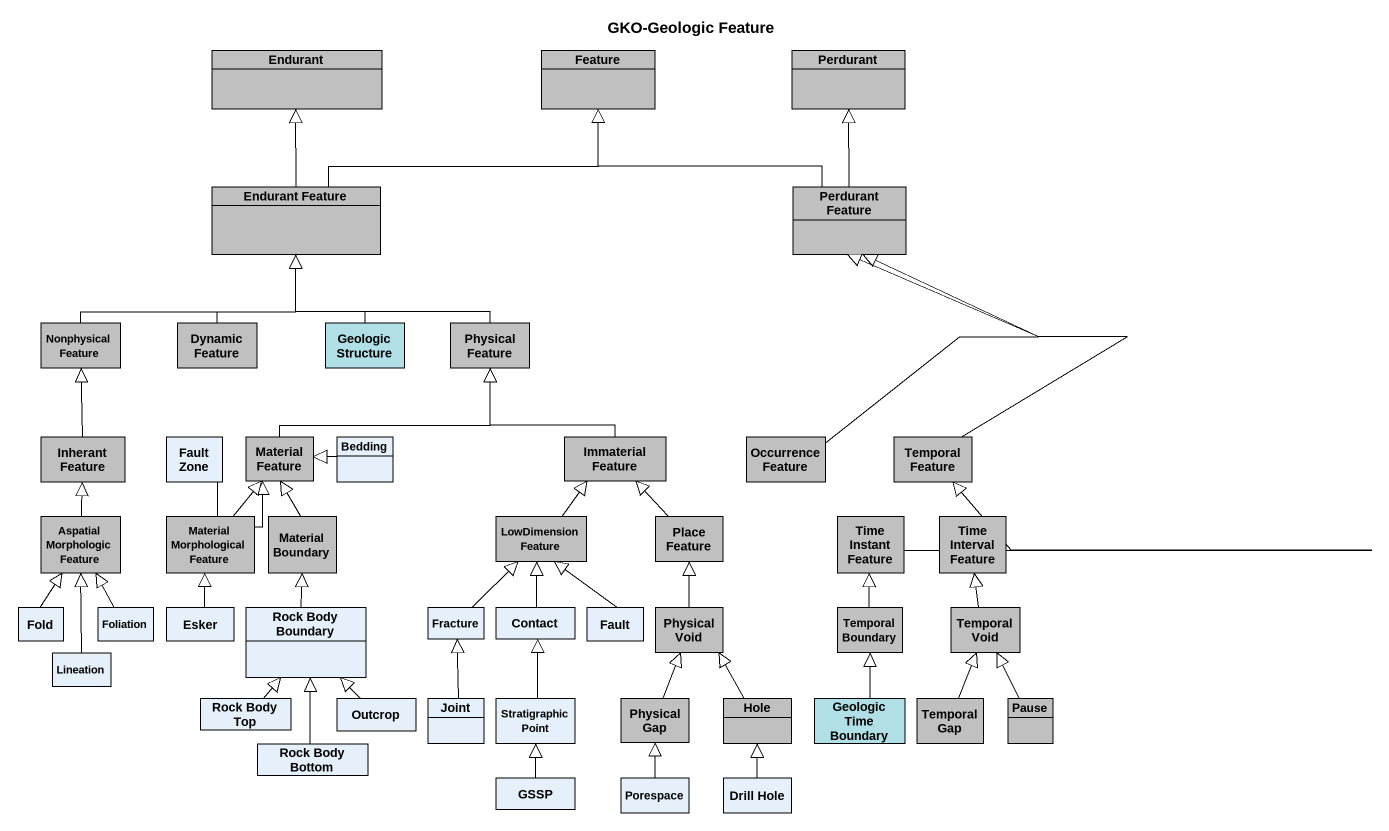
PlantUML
@startuml
title GKO-Geologic Feature
hide circle
hide empty members
class Endurant #C0C0C0
class Feature #C0C0C0
class Perdurant #C0C0C0
class "Endurant Feature" as Endurant_Feature #C0C0C0
class "Perdurant Feature" as Perdurant_Feature #C0C0C0
class "Nonphysical Feature" as Nonphysical_Feature #C0C0C0
class "Dynamic Feature" as Dynamic_Feature #C0C0C0
class "Geologic Structure" as Geologic_Structure #B0E0E6
class "Physical Feature" as Physical_Feature #C0C0C0
class "Inherant Feature" as Inherant_Feature #C0C0C0
class "Fault Zone" as Fault_Zone
class "Material Feature" as Material_Feature #C0C0C0
class Bedding
class "Immaterial Feature" as Immaterial_Feature #C0C0C0
class "Occurrence Feature" as Occurrence_Feature #C0C0C0
class "Temporal Feature" as Temporal_Feature #C0C0C0
class "Aspatial Morphologic Feature" as Aspatial_Morphologic_Feature #C0C0C0
class "Material Morphological Feature" as Material_Morphological #C0C0C0
class "Material Boundary" as Material_Boundary #C0C0C0
class "LowDimension Feature" as LowDimension_Feature #C0C0C0
class "Place Feature" as Place_Feature #C0C0C0
class "Time Instant Feature" as Time_Instant_Feature #C0C0C0
class "Time Interval Feature" as Time_Interval_Feature #C0C0C0
class Fold
class Foliation
class Esker
class "Rock Body Boundary" as Rock_Body_Boundary
class Fracture
class Contact
class Fault
class "Physical Void" as Physical_Void #C0C0C0
class "Temporal Boundary" as Temporal_Boundary #C0C0C0
class "Temporal Void" as Temporal_Void #C0C0C0
class Lineation
class "Rock Body Top" as Rock_Body_Top
class Outcrop
class Joint
class "Stratigraphic Point" as Stratigraphic_Point
class "Physical Gap" as Physical_Gap #C0C0C0
class Hole #C0C0C0
class "Geologic Time Boundary" as Geologic_Time_Boundary #B0E0E6
class "Temporal Gap" as Temporal_Gap #C0C0C0
class Pause #C0C0C0
class "Rock Body Bottom" as Rock_Body_Bottom
class GSSP
class Porespace
class "Drill Hole" as Drill_Hole
Endurant_Feature -up-|> Endurant
Endurant_Feature -right-|> Feature
Perdurant_Feature -left-|> Feature
Perdurant_Feature -up-|> Perdurant
Nonphysical_Feature -right-|> Endurant_Feature
Dynamic_Feature -up-|> Endurant_Feature
Geologic_Structure -up-|> Endurant_Feature
Physical_Feature -up-|> Endurant_Feature
Inherant_Feature -up-|> Nonphysical_Feature
Fault_Zone -right-|> Material_Feature
Material_Feature -right-|> Physical_Feature
Bedding -left-|> Material_Feature
Immaterial_Feature -up-|> Physical_Feature
Occurrence_Feature -up-|> Perdurant_Feature
Temporal_Feature -up-|> Perdurant_Feature
Aspatial_Morphologic_Feature -up-|> Inherant_Feature
Material_Morphological -up-|> Material_Feature
Material_Boundary -up-|> Material_Feature
LowDimension_Feature -up-|> Immaterial_Feature
Place_Feature -up-|> Immaterial_Feature
Time_Instant_Feature -up-|> Temporal_Feature
Time_Interval_Feature -up-|> Temporal_Feature
Fold -up-|> Aspatial_Morphologic_Feature
Foliation -up-|> Aspatial_Morphologic_Feature
Esker -up-|> Material_Morphological
Rock_Body_Boundary -up-|> Material_Boundary
Fracture -up-|> LowDimension_Feature
Contact -up-|> LowDimension_Feature
Fault -up-|> LowDimension_Feature
Physical_Void -up-|> Place_Feature
Temporal_Boundary -up-|> Time_Instant_Feature
Temporal_Void -up-|> Time_Interval_Feature
Lineation -up-|> Aspatial_Morphologic_Feature
Rock_Body_Top -up-|> Rock_Body_Boundary
Outcrop -up-|> Rock_Body_Boundary
Joint -up-|> Fracture
Stratigraphic_Point -up-|> Contact
Physical_Gap -up-|> Physical_Void
Hole -up-|> Physical_Void
Geologic_Time_Boundary -up-|> Temporal_Boundary
Temporal_Gap -up-|> Temporal_Void
Pause -up-|> Temporal_Void
Rock_Body_Bottom -up-|> Rock_Body_Boundary
GSSP -up-|> Stratigraphic_Point
Porespace -up-|> Physical_Gap
Drill_Hole -up-|> Hole
@enduml
